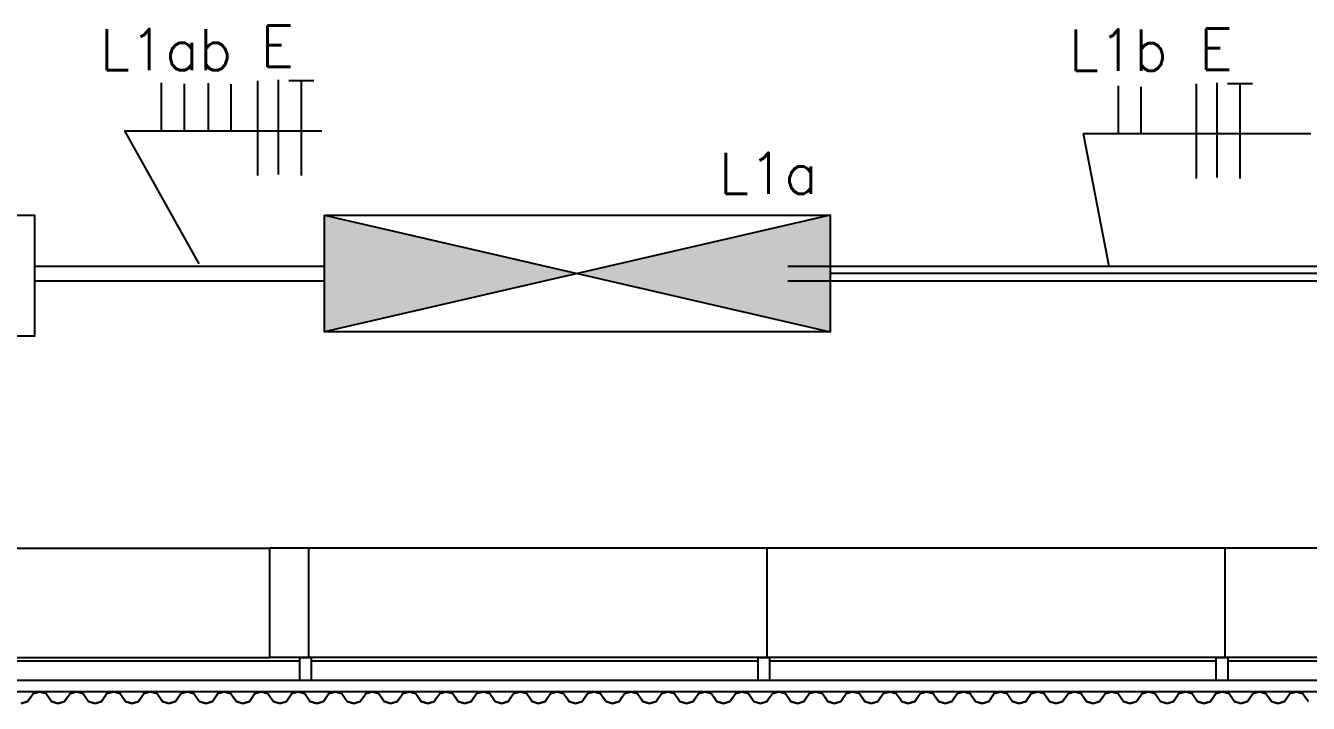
# Model space of a CAD drawing. Header units: millimetres. Extents: x 27525 to 1347740, y 16401 to 59429.
# Drawn here: x 644708 to 648067, y 22018 to 23792 of the extents above; entities that cross this region are included whole.
import ezdxf

# ---------------------------------------------------------------- set-up
doc = ezdxf.new("R2010")
doc.units = ezdxf.units.MM
for name, color, linetype in [('ARQUITETURA', 8, 'Continuous'), ('ELETRICA', 3, 'Continuous'), ('PERFILADO', 2, 'Continuous')]:
    doc.layers.add(name, color=color, linetype=linetype)
doc.styles.get("Standard").update_dxf_attribs({"font": 'romans.shx'})

# ---------------------------------------------------------------- blocks, each defined once
blk = doc.blocks.new('te')
at = {"layer": 'ARQUITETURA', "color": 4, "lineweight": -2}
for p, q in [((645596.8, 24561.6), (645531.3, 24561.6)), ((645564.1, 24561.6), (645564.1, 24314.2))]:
    blk.add_line(p, q, dxfattribs=at)

msp = doc.modelspace()

# ---------------------------------------------------------------- hatches: boundary and pattern name
at = {"layer": 'ELETRICA'}
h = msp.add_hatch(color=256, dxfattribs=at)
h.dxf.hatch_style = 1
h.paths.add_polyline_path([(645489.986, 23296.279), (645489.986, 22990.279), (646151.986, 23143.279)])
h.paths.add_polyline_path([(646813.986, 22990.279), (646813.986, 23296.279), (646151.986, 23143.279)])

# ---------------------------------------------------------------- linework, layer by layer
at = {"color": 0}
for p, q in [((644366.054, 22424.106), (645347.031, 22424.106)), ((644366.054, 22424.106), (645347.031, 22424.106)), ((645449.055, 22424.106), (645347.031, 22424.106)), ((645347.031, 22138.108), (645347.031, 22424.106)), ((645449.055, 22424.106), (645347.031, 22424.106)), ((645347.031, 22138.108), (645347.031, 22424.106)), ((645449.055, 22138.108), (645449.055, 22424.106)), ((646649.055, 22424.106), (645449.055, 22424.106)), ((645449.055, 22138.108), (645449.055, 22424.106)), ((645449.055, 22138.108), (645449.055, 22424.106)), ((646649.055, 22424.106), (645449.055, 22424.106)), ((645449.055, 22138.108), (645449.055, 22424.106)), ((646649.055, 22138.108), (646649.055, 22424.106)), ((646649.055, 22138.108), (646649.055, 22424.106)), ((646649.055, 22138.108), (646649.055, 22424.106)), ((647849.055, 22424.106), (646649.055, 22424.106)), ((646649.055, 22138.108), (646649.055, 22424.106)), ((647849.055, 22138.108), (647849.055, 22424.106)), ((647849.055, 22138.108), (647849.055, 22424.106)), ((647849.055, 22138.108), (647849.055, 22424.106)), ((647849.055, 22138.108), (647849.055, 22424.106)), ((649049.055, 22424.106), (647849.055, 22424.106)), ((644366.054, 22138.108), (645347.031, 22138.108)), ((645449.055, 22138.108), (645347.031, 22138.108)), ((645449.055, 22138.108), (645347.031, 22138.108)), ((645425.548, 22138.109), (645455.548, 22138.109)), ((645425.548, 22078.109), (645425.548, 22138.109)), ((645425.548, 22078.109), (645425.548, 22138.109)), ((645425.548, 22138.109), (645455.548, 22138.109)), ((646649.055, 22138.108), (645449.055, 22138.108)), ((646649.055, 22138.108), (645449.055, 22138.108)), ((645455.548, 22138.109), (645455.548, 22078.109)), ((645455.548, 22138.109), (645455.548, 22078.109)), ((646625.548, 22138.109), (646655.548, 22138.109)), ((646625.548, 22078.109), (646625.548, 22138.109)), ((646625.548, 22078.109), (646625.548, 22138.109)), ((646625.548, 22138.109), (646655.548, 22138.109)), ((647849.055, 22138.108), (646649.055, 22138.108)), ((647849.055, 22138.108), (646649.055, 22138.108)), ((646655.548, 22138.109), (646655.548, 22078.109)), ((646655.548, 22138.109), (646655.548, 22078.109)), ((647825.548, 22138.109), (647855.548, 22138.109)), ((647825.548, 22078.109), (647825.548, 22138.109)), ((647825.548, 22078.109), (647825.548, 22138.109)), ((647825.548, 22138.109), (647855.548, 22138.109)), ((649049.055, 22138.108), (647849.055, 22138.108)), ((649049.055, 22138.108), (647849.055, 22138.108)), ((647855.548, 22138.109), (647855.548, 22078.109)), ((647855.548, 22138.109), (647855.548, 22078.109)), ((645425.548, 22127.943), (644255.548, 22127.943)), ((645425.548, 22127.943), (644255.548, 22127.943)), ((646625.548, 22127.943), (645455.548, 22127.943)), ((646625.548, 22127.943), (645455.548, 22127.943)), ((647825.548, 22127.943), (646655.548, 22127.943)), ((647825.548, 22127.943), (646655.548, 22127.943)), ((649025.548, 22127.943), (647855.548, 22127.943)), ((649025.548, 22127.943), (647855.548, 22127.943)), ((645425.548, 22078.109), (644255.548, 22078.109)), ((645455.548, 22078.109), (645425.548, 22078.109)), ((645455.548, 22078.109), (645425.548, 22078.109)), ((646625.548, 22078.109), (645455.548, 22078.109)), ((646655.548, 22078.109), (646625.548, 22078.109)), ((646655.548, 22078.109), (646625.548, 22078.109)), ((647825.548, 22078.109), (646655.548, 22078.109)), ((647855.548, 22078.109), (647825.548, 22078.109)), ((647855.548, 22078.109), (647825.548, 22078.109)), ((649025.548, 22078.109), (647855.548, 22078.109)), ((650573.957, 22048.109), (641523.957, 22048.109)), ((644719.944, 22033.016), (644727.032, 22043.688)), ((644719.944, 22033.016), (644727.032, 22043.688)), ((644719.944, 22033.016), (644727.032, 22043.688)), ((644727.032, 22043.688), (644744.144, 22048.109)), ((644727.032, 22043.688), (644744.144, 22048.109)), ((644727.032, 22043.688), (644744.144, 22048.109)), ((644744.144, 22048.109), (644761.256, 22043.688)), ((644744.144, 22048.109), (644761.256, 22043.688)), ((644744.144, 22048.109), (644761.256, 22043.688)), ((644761.256, 22043.688), (644768.344, 22033.016)), ((644761.256, 22043.688), (644768.344, 22033.016)), ((644761.256, 22043.688), (644768.344, 22033.016)), ((644816.744, 22033.016), (644823.832, 22043.688)), ((644816.744, 22033.016), (644823.832, 22043.688)), ((644816.744, 22033.016), (644823.832, 22043.688)), ((644823.832, 22043.688), (644840.944, 22048.109)), ((644823.832, 22043.688), (644840.944, 22048.109)), ((644823.832, 22043.688), (644840.944, 22048.109)), ((644840.944, 22048.109), (644858.056, 22043.688)), ((644840.944, 22048.109), (644858.056, 22043.688)), ((644840.944, 22048.109), (644858.056, 22043.688)), ((644858.056, 22043.688), (644872.232, 22022.343)), ((644858.056, 22043.688), (644872.232, 22022.343)), ((644858.056, 22043.688), (644872.232, 22022.343)), ((644920.631, 22043.688), (644906.456, 22022.343)), ((644906.456, 22022.343), (644920.631, 22043.688)), ((644906.456, 22022.343), (644920.631, 22043.688)), ((644920.631, 22043.688), (644937.743, 22048.109)), ((644920.631, 22043.688), (644937.743, 22048.109)), ((644920.631, 22043.688), (644937.743, 22048.109)), ((644937.743, 22048.109), (644954.855, 22043.688)), ((644937.743, 22048.109), (644954.855, 22043.688)), ((644937.743, 22048.109), (644954.855, 22043.688)), ((644954.855, 22043.688), (644961.943, 22033.016)), ((644954.855, 22043.688), (644961.943, 22033.016)), ((644954.855, 22043.688), (644961.943, 22033.016)), ((645010.343, 22033.016), (645017.431, 22043.688)), ((645010.343, 22033.016), (645017.431, 22043.688)), ((645010.343, 22033.016), (645017.431, 22043.688)), ((645017.431, 22043.688), (645034.543, 22048.109)), ((645017.431, 22043.688), (645034.543, 22048.109)), ((645017.431, 22043.688), (645034.543, 22048.109)), ((645034.543, 22048.109), (645051.655, 22043.688)), ((645034.543, 22048.109), (645051.655, 22043.688)), ((645034.543, 22048.109), (645051.655, 22043.688)), ((645051.655, 22043.688), (645058.743, 22033.016)), ((645051.655, 22043.688), (645058.743, 22033.016)), ((645051.655, 22043.688), (645058.743, 22033.016)), ((645107.143, 22033.016), (645114.231, 22043.688)), ((645107.143, 22033.016), (645114.231, 22043.688)), ((645107.143, 22033.016), (645114.231, 22043.688)), ((645114.231, 22043.688), (645131.343, 22048.109)), ((645114.231, 22043.688), (645131.343, 22048.109)), ((645114.231, 22043.688), (645131.343, 22048.109)), ((645131.343, 22048.109), (645148.455, 22043.688)), ((645131.343, 22048.109), (645148.455, 22043.688)), ((645131.343, 22048.109), (645148.455, 22043.688)), ((645148.455, 22043.688), (645162.631, 22022.343)), ((645148.455, 22043.688), (645162.631, 22022.343)), ((645148.455, 22043.688), (645162.631, 22022.343)), ((645211.031, 22043.688), (645196.855, 22022.343)), ((645196.855, 22022.343), (645211.031, 22043.688)), ((645196.855, 22022.343), (645211.031, 22043.688)), ((645211.031, 22043.688), (645228.143, 22048.109)), ((645211.031, 22043.688), (645228.143, 22048.109)), ((645211.031, 22043.688), (645228.143, 22048.109)), ((645228.143, 22048.109), (645245.255, 22043.688)), ((645228.143, 22048.109), (645245.255, 22043.688)), ((645228.143, 22048.109), (645245.255, 22043.688)), ((645245.255, 22043.688), (645252.343, 22033.016)), ((645245.255, 22043.688), (645252.343, 22033.016)), ((645245.255, 22043.688), (645252.343, 22033.016)), ((645307.831, 22043.688), (645293.655, 22022.343)), ((645293.655, 22022.343), (645307.831, 22043.688)), ((645293.655, 22022.343), (645307.831, 22043.688)), ((645307.831, 22043.688), (645324.943, 22048.109)), ((645307.831, 22043.688), (645324.943, 22048.109)), ((645307.831, 22043.688), (645324.943, 22048.109)), ((645324.943, 22048.109), (645342.055, 22043.688)), ((645324.943, 22048.109), (645342.055, 22043.688)), ((645324.943, 22048.109), (645342.055, 22043.688)), ((645342.055, 22043.688), (645356.231, 22022.343)), ((645342.055, 22043.688), (645356.231, 22022.343)), ((645342.055, 22043.688), (645356.231, 22022.343)), ((645404.631, 22043.688), (645390.455, 22022.343)), ((645390.455, 22022.343), (645404.631, 22043.688)), ((645390.455, 22022.343), (645404.631, 22043.688)), ((645404.631, 22043.688), (645421.743, 22048.109)), ((645404.631, 22043.688), (645421.743, 22048.109)), ((645404.631, 22043.688), (645421.743, 22048.109)), ((645421.743, 22048.109), (645438.855, 22043.688)), ((645421.743, 22048.109), (645438.855, 22043.688)), ((645421.743, 22048.109), (645438.855, 22043.688)), ((645438.855, 22043.688), (645453.031, 22022.343)), ((645438.855, 22043.688), (645453.031, 22022.343)), ((645438.855, 22043.688), (645453.031, 22022.343)), ((645501.431, 22043.688), (645487.255, 22022.343)), ((645487.255, 22022.343), (645501.431, 22043.688)), ((645487.255, 22022.343), (645501.431, 22043.688)), ((645501.431, 22043.688), (645518.543, 22048.109)), ((645501.431, 22043.688), (645518.543, 22048.109)), ((645501.431, 22043.688), (645518.543, 22048.109)), ((645518.543, 22048.109), (645535.655, 22043.688)), ((645518.543, 22048.109), (645535.655, 22043.688)), ((645518.543, 22048.109), (645535.655, 22043.688)), ((645535.655, 22043.688), (645549.83, 22022.343)), ((645535.655, 22043.688), (645549.83, 22022.343)), ((645535.655, 22043.688), (645549.83, 22022.343)), ((645591.142, 22033.016), (645598.23, 22043.688)), ((645591.142, 22033.016), (645598.23, 22043.688)), ((645591.142, 22033.016), (645598.23, 22043.688)), ((645598.23, 22043.688), (645615.342, 22048.109)), ((645598.23, 22043.688), (645615.342, 22048.109)), ((645598.23, 22043.688), (645615.342, 22048.109)), ((645615.342, 22048.109), (645632.454, 22043.688)), ((645615.342, 22048.109), (645632.454, 22043.688)), ((645615.342, 22048.109), (645632.454, 22043.688)), ((645632.454, 22043.688), (645639.542, 22033.016)), ((645632.454, 22043.688), (645639.542, 22033.016)), ((645632.454, 22043.688), (645639.542, 22033.016)), ((645687.942, 22033.016), (645695.03, 22043.688)), ((645687.942, 22033.016), (645695.03, 22043.688)), ((645687.942, 22033.016), (645695.03, 22043.688)), ((645695.03, 22043.688), (645712.142, 22048.109)), ((645695.03, 22043.688), (645712.142, 22048.109)), ((645695.03, 22043.688), (645712.142, 22048.109)), ((645712.142, 22048.109), (645729.254, 22043.688)), ((645712.142, 22048.109), (645729.254, 22043.688)), ((645712.142, 22048.109), (645729.254, 22043.688)), ((645729.254, 22043.688), (645736.342, 22033.016)), ((645729.254, 22043.688), (645736.342, 22033.016)), ((645729.254, 22043.688), (645736.342, 22033.016)), ((645784.742, 22033.016), (645791.83, 22043.688)), ((645784.742, 22033.016), (645791.83, 22043.688)), ((645784.742, 22033.016), (645791.83, 22043.688)), ((645791.83, 22043.688), (645808.942, 22048.109)), ((645791.83, 22043.688), (645808.942, 22048.109)), ((645791.83, 22043.688), (645808.942, 22048.109)), ((645808.942, 22048.109), (645826.054, 22043.688)), ((645808.942, 22048.109), (645826.054, 22043.688)), ((645808.942, 22048.109), (645826.054, 22043.688)), ((645826.054, 22043.688), (645833.142, 22033.016)), ((645826.054, 22043.688), (645833.142, 22033.016)), ((645826.054, 22043.688), (645833.142, 22033.016)), ((645881.542, 22033.016), (645888.63, 22043.688)), ((645881.542, 22033.016), (645888.63, 22043.688)), ((645881.542, 22033.016), (645888.63, 22043.688)), ((645888.63, 22043.688), (645905.742, 22048.109)), ((645888.63, 22043.688), (645905.742, 22048.109)), ((645888.63, 22043.688), (645905.742, 22048.109)), ((645905.742, 22048.109), (645922.854, 22043.688)), ((645905.742, 22048.109), (645922.854, 22043.688)), ((645905.742, 22048.109), (645922.854, 22043.688)), ((645922.854, 22043.688), (645929.942, 22033.016)), ((645922.854, 22043.688), (645929.942, 22033.016)), ((645922.854, 22043.688), (645929.942, 22033.016)), ((645978.342, 22033.016), (645985.43, 22043.688)), ((645978.342, 22033.016), (645985.43, 22043.688)), ((645978.342, 22033.016), (645985.43, 22043.688)), ((645985.43, 22043.688), (646002.542, 22048.109)), ((645985.43, 22043.688), (646002.542, 22048.109)), ((645985.43, 22043.688), (646002.542, 22048.109)), ((646002.542, 22048.109), (646019.654, 22043.688)), ((646002.542, 22048.109), (646019.654, 22043.688)), ((646002.542, 22048.109), (646019.654, 22043.688)), ((646019.654, 22043.688), (646026.741, 22033.016)), ((646019.654, 22043.688), (646026.741, 22033.016)), ((646019.654, 22043.688), (646026.741, 22033.016)), ((646075.141, 22033.016), (646082.23, 22043.688)), ((646075.141, 22033.016), (646082.23, 22043.688)), ((646075.141, 22033.016), (646082.23, 22043.688)), ((646082.23, 22043.688), (646099.341, 22048.109)), ((646082.23, 22043.688), (646099.341, 22048.109)), ((646082.23, 22043.688), (646099.341, 22048.109)), ((646099.341, 22048.109), (646116.454, 22043.688)), ((646099.341, 22048.109), (646116.454, 22043.688)), ((646099.341, 22048.109), (646116.454, 22043.688)), ((646116.454, 22043.688), (646123.541, 22033.016)), ((646116.454, 22043.688), (646123.541, 22033.016)), ((646116.454, 22043.688), (646123.541, 22033.016)), ((646171.941, 22033.016), (646179.029, 22043.688)), ((646171.941, 22033.016), (646179.029, 22043.688)), ((646171.941, 22033.016), (646179.029, 22043.688)), ((646179.029, 22043.688), (646196.141, 22048.109)), ((646179.029, 22043.688), (646196.141, 22048.109)), ((646179.029, 22043.688), (646196.141, 22048.109)), ((646196.141, 22048.109), (646213.254, 22043.688)), ((646196.141, 22048.109), (646213.254, 22043.688)), ((646196.141, 22048.109), (646213.254, 22043.688)), ((646213.254, 22043.688), (646220.341, 22033.016)), ((646213.254, 22043.688), (646220.341, 22033.016)), ((646213.254, 22043.688), (646220.341, 22033.016)), ((646268.741, 22033.016), (646275.829, 22043.688)), ((646268.741, 22033.016), (646275.829, 22043.688)), ((646268.741, 22033.016), (646275.829, 22043.688)), ((646275.829, 22043.688), (646292.941, 22048.109)), ((646275.829, 22043.688), (646292.941, 22048.109)), ((646275.829, 22043.688), (646292.941, 22048.109)), ((646292.941, 22048.109), (646310.053, 22043.688)), ((646292.941, 22048.109), (646310.053, 22043.688)), ((646292.941, 22048.109), (646310.053, 22043.688)), ((646310.053, 22043.688), (646317.141, 22033.016)), ((646310.053, 22043.688), (646317.141, 22033.016)), ((646310.053, 22043.688), (646317.141, 22033.016)), ((646365.541, 22033.016), (646372.629, 22043.688)), ((646365.541, 22033.016), (646372.629, 22043.688)), ((646365.541, 22033.016), (646372.629, 22043.688)), ((646372.629, 22043.688), (646389.741, 22048.109)), ((646372.629, 22043.688), (646389.741, 22048.109)), ((646372.629, 22043.688), (646389.741, 22048.109)), ((646389.741, 22048.109), (646406.853, 22043.688)), ((646389.741, 22048.109), (646406.853, 22043.688)), ((646389.741, 22048.109), (646406.853, 22043.688)), ((646406.853, 22043.688), (646413.941, 22033.016)), ((646406.853, 22043.688), (646413.941, 22033.016)), ((646406.853, 22043.688), (646413.941, 22033.016)), ((646462.341, 22033.016), (646469.429, 22043.688)), ((646462.341, 22033.016), (646469.429, 22043.688)), ((646462.341, 22033.016), (646469.429, 22043.688)), ((646469.429, 22043.688), (646486.541, 22048.109)), ((646469.429, 22043.688), (646486.541, 22048.109)), ((646469.429, 22043.688), (646486.541, 22048.109)), ((646486.541, 22048.109), (646503.653, 22043.688)), ((646486.541, 22048.109), (646503.653, 22043.688)), ((646486.541, 22048.109), (646503.653, 22043.688)), ((646503.653, 22043.688), (646510.741, 22033.016)), ((646503.653, 22043.688), (646510.741, 22033.016)), ((646503.653, 22043.688), (646510.741, 22033.016)), ((646559.141, 22033.016), (646566.229, 22043.688)), ((646559.141, 22033.016), (646566.229, 22043.688)), ((646559.141, 22033.016), (646566.229, 22043.688)), ((646566.229, 22043.688), (646583.341, 22048.109)), ((646566.229, 22043.688), (646583.341, 22048.109)), ((646566.229, 22043.688), (646583.341, 22048.109)), ((646583.341, 22048.109), (646600.453, 22043.688)), ((646583.341, 22048.109), (646600.453, 22043.688)), ((646583.341, 22048.109), (646600.453, 22043.688)), ((646600.453, 22043.688), (646607.541, 22033.016)), ((646600.453, 22043.688), (646607.541, 22033.016)), ((646600.453, 22043.688), (646607.541, 22033.016)), ((646655.941, 22033.016), (646663.029, 22043.688)), ((646655.941, 22033.016), (646663.029, 22043.688)), ((646655.941, 22033.016), (646663.029, 22043.688)), ((646663.029, 22043.688), (646680.141, 22048.109)), ((646663.029, 22043.688), (646680.141, 22048.109)), ((646663.029, 22043.688), (646680.141, 22048.109)), ((646680.141, 22048.109), (646697.253, 22043.688)), ((646680.141, 22048.109), (646697.253, 22043.688)), ((646680.141, 22048.109), (646697.253, 22043.688)), ((646697.253, 22043.688), (646704.34, 22033.016)), ((646697.253, 22043.688), (646704.34, 22033.016)), ((646697.253, 22043.688), (646704.34, 22033.016)), ((646752.74, 22033.016), (646759.829, 22043.688)), ((646752.74, 22033.016), (646759.829, 22043.688)), ((646752.74, 22033.016), (646759.829, 22043.688)), ((646759.829, 22043.688), (646776.94, 22048.109)), ((646759.829, 22043.688), (646776.94, 22048.109)), ((646759.829, 22043.688), (646776.94, 22048.109)), ((646776.94, 22048.109), (646794.053, 22043.688)), ((646776.94, 22048.109), (646794.053, 22043.688)), ((646776.94, 22048.109), (646794.053, 22043.688)), ((646794.053, 22043.688), (646801.14, 22033.016)), ((646794.053, 22043.688), (646801.14, 22033.016)), ((646794.053, 22043.688), (646801.14, 22033.016)), ((646849.54, 22033.016), (646856.628, 22043.688)), ((646849.54, 22033.016), (646856.628, 22043.688)), ((646849.54, 22033.016), (646856.628, 22043.688)), ((646856.628, 22043.688), (646873.74, 22048.109)), ((646856.628, 22043.688), (646873.74, 22048.109)), ((646856.628, 22043.688), (646873.74, 22048.109)), ((646873.74, 22048.109), (646890.852, 22043.688)), ((646873.74, 22048.109), (646890.852, 22043.688)), ((646873.74, 22048.109), (646890.852, 22043.688)), ((646890.852, 22043.688), (646897.94, 22033.016)), ((646890.852, 22043.688), (646897.94, 22033.016)), ((646890.852, 22043.688), (646897.94, 22033.016)), ((646946.34, 22033.016), (646953.428, 22043.688)), ((646946.34, 22033.016), (646953.428, 22043.688)), ((646946.34, 22033.016), (646953.428, 22043.688)), ((646953.428, 22043.688), (646970.54, 22048.109)), ((646953.428, 22043.688), (646970.54, 22048.109)), ((646953.428, 22043.688), (646970.54, 22048.109)), ((646970.54, 22048.109), (646987.652, 22043.688)), ((646970.54, 22048.109), (646987.652, 22043.688)), ((646970.54, 22048.109), (646987.652, 22043.688)), ((646987.652, 22043.688), (646994.74, 22033.016)), ((646987.652, 22043.688), (646994.74, 22033.016)), ((646987.652, 22043.688), (646994.74, 22033.016)), ((647043.14, 22033.016), (647050.228, 22043.688)), ((647043.14, 22033.016), (647050.228, 22043.688)), ((647043.14, 22033.016), (647050.228, 22043.688)), ((647050.228, 22043.688), (647067.34, 22048.109)), ((647050.228, 22043.688), (647067.34, 22048.109)), ((647050.228, 22043.688), (647067.34, 22048.109)), ((647067.34, 22048.109), (647084.452, 22043.688)), ((647067.34, 22048.109), (647084.452, 22043.688)), ((647067.34, 22048.109), (647084.452, 22043.688)), ((647084.452, 22043.688), (647091.54, 22033.016)), ((647084.452, 22043.688), (647091.54, 22033.016)), ((647084.452, 22043.688), (647091.54, 22033.016)), ((647139.94, 22033.016), (647147.028, 22043.688)), ((647139.94, 22033.016), (647147.028, 22043.688)), ((647139.94, 22033.016), (647147.028, 22043.688)), ((647147.028, 22043.688), (647164.14, 22048.109)), ((647147.028, 22043.688), (647164.14, 22048.109)), ((647147.028, 22043.688), (647164.14, 22048.109)), ((647164.14, 22048.109), (647181.252, 22043.688)), ((647164.14, 22048.109), (647181.252, 22043.688)), ((647164.14, 22048.109), (647181.252, 22043.688)), ((647181.252, 22043.688), (647188.34, 22033.016)), ((647181.252, 22043.688), (647188.34, 22033.016)), ((647181.252, 22043.688), (647188.34, 22033.016)), ((647243.828, 22043.688), (647229.652, 22022.343)), ((647229.652, 22022.343), (647243.828, 22043.688)), ((647229.652, 22022.343), (647243.828, 22043.688)), ((647243.828, 22043.688), (647260.94, 22048.109)), ((647243.828, 22043.688), (647260.94, 22048.109)), ((647243.828, 22043.688), (647260.94, 22048.109)), ((647260.94, 22048.109), (647278.051, 22043.688)), ((647260.94, 22048.109), (647278.051, 22043.688)), ((647260.94, 22048.109), (647278.051, 22043.688)), ((647278.051, 22043.688), (647292.228, 22022.343)), ((647278.051, 22043.688), (647292.228, 22022.343)), ((647278.051, 22043.688), (647292.228, 22022.343)), ((647340.628, 22043.688), (647326.451, 22022.343)), ((647326.451, 22022.343), (647340.628, 22043.688)), ((647326.451, 22022.343), (647340.628, 22043.688)), ((647340.628, 22043.688), (647357.739, 22048.109)), ((647340.628, 22043.688), (647357.739, 22048.109)), ((647340.628, 22043.688), (647357.739, 22048.109)), ((647357.739, 22048.109), (647374.851, 22043.688)), ((647357.739, 22048.109), (647374.851, 22043.688)), ((647357.739, 22048.109), (647374.851, 22043.688)), ((647374.851, 22043.688), (647381.939, 22033.016)), ((647374.851, 22043.688), (647381.939, 22033.016)), ((647374.851, 22043.688), (647381.939, 22033.016)), ((647430.339, 22033.016), (647437.428, 22043.688)), ((647430.339, 22033.016), (647437.428, 22043.688)), ((647430.339, 22033.016), (647437.428, 22043.688)), ((647437.428, 22043.688), (647454.539, 22048.109)), ((647437.428, 22043.688), (647454.539, 22048.109)), ((647437.428, 22043.688), (647454.539, 22048.109)), ((647454.539, 22048.109), (647471.651, 22043.688)), ((647454.539, 22048.109), (647471.651, 22043.688)), ((647454.539, 22048.109), (647471.651, 22043.688)), ((647471.651, 22043.688), (647478.739, 22033.016)), ((647471.651, 22043.688), (647478.739, 22033.016)), ((647471.651, 22043.688), (647478.739, 22033.016)), ((647527.139, 22033.016), (647534.227, 22043.688)), ((647527.139, 22033.016), (647534.227, 22043.688)), ((647527.139, 22033.016), (647534.227, 22043.688)), ((647534.227, 22043.688), (647551.339, 22048.109)), ((647534.227, 22043.688), (647551.339, 22048.109)), ((647534.227, 22043.688), (647551.339, 22048.109)), ((647551.339, 22048.109), (647568.451, 22043.688)), ((647551.339, 22048.109), (647568.451, 22043.688)), ((647551.339, 22048.109), (647568.451, 22043.688)), ((647568.451, 22043.688), (647582.627, 22022.343)), ((647568.451, 22043.688), (647582.627, 22022.343)), ((647568.451, 22043.688), (647582.627, 22022.343)), ((647631.027, 22043.688), (647616.851, 22022.343)), ((647616.851, 22022.343), (647631.027, 22043.688)), ((647616.851, 22022.343), (647631.027, 22043.688)), ((647631.027, 22043.688), (647648.139, 22048.109)), ((647631.027, 22043.688), (647648.139, 22048.109)), ((647631.027, 22043.688), (647648.139, 22048.109)), ((647648.139, 22048.109), (647665.251, 22043.688)), ((647648.139, 22048.109), (647665.251, 22043.688)), ((647648.139, 22048.109), (647665.251, 22043.688)), ((647665.251, 22043.688), (647679.427, 22022.343)), ((647665.251, 22043.688), (647679.427, 22022.343)), ((647665.251, 22043.688), (647679.427, 22022.343)), ((647727.827, 22043.688), (647713.651, 22022.343)), ((647713.651, 22022.343), (647727.827, 22043.688)), ((647713.651, 22022.343), (647727.827, 22043.688)), ((647727.827, 22043.688), (647744.939, 22048.109)), ((647727.827, 22043.688), (647744.939, 22048.109)), ((647727.827, 22043.688), (647744.939, 22048.109)), ((647744.939, 22048.109), (647762.051, 22043.688)), ((647744.939, 22048.109), (647762.051, 22043.688)), ((647744.939, 22048.109), (647762.051, 22043.688)), ((647762.051, 22043.688), (647776.227, 22022.343)), ((647762.051, 22043.688), (647776.227, 22022.343)), ((647762.051, 22043.688), (647776.227, 22022.343)), ((647824.627, 22043.688), (647810.451, 22022.343)), ((647810.451, 22022.343), (647824.627, 22043.688)), ((647810.451, 22022.343), (647824.627, 22043.688)), ((647824.627, 22043.688), (647841.739, 22048.109)), ((647824.627, 22043.688), (647841.739, 22048.109)), ((647824.627, 22043.688), (647841.739, 22048.109)), ((647841.739, 22048.109), (647858.85, 22043.688)), ((647841.739, 22048.109), (647858.85, 22043.688)), ((647841.739, 22048.109), (647858.85, 22043.688)), ((647858.85, 22043.688), (647873.027, 22022.343)), ((647858.85, 22043.688), (647873.027, 22022.343)), ((647858.85, 22043.688), (647873.027, 22022.343)), ((647914.339, 22033.016), (647921.427, 22043.688)), ((647914.339, 22033.016), (647921.427, 22043.688)), ((647914.339, 22033.016), (647921.427, 22043.688)), ((647921.427, 22043.688), (647938.538, 22048.109)), ((647921.427, 22043.688), (647938.538, 22048.109)), ((647921.427, 22043.688), (647938.538, 22048.109)), ((647938.538, 22048.109), (647955.65, 22043.688)), ((647938.538, 22048.109), (647955.65, 22043.688)), ((647938.538, 22048.109), (647955.65, 22043.688)), ((647955.65, 22043.688), (647962.738, 22033.016)), ((647955.65, 22043.688), (647962.738, 22033.016)), ((647955.65, 22043.688), (647962.738, 22033.016)), ((648011.139, 22033.016), (648018.227, 22043.688)), ((648011.139, 22033.016), (648018.227, 22043.688)), ((648011.139, 22033.016), (648018.227, 22043.688)), ((648018.227, 22043.688), (648035.339, 22048.109)), ((648018.227, 22043.688), (648035.339, 22048.109)), ((648018.227, 22043.688), (648035.339, 22048.109)), ((648035.339, 22048.109), (648052.45, 22043.688)), ((648035.339, 22048.109), (648052.45, 22043.688)), ((648035.339, 22048.109), (648052.45, 22043.688)), ((648052.45, 22043.688), (648059.538, 22033.016)), ((648052.45, 22043.688), (648059.538, 22033.016)), ((648052.45, 22043.688), (648059.538, 22033.016)), ((644695.744, 22017.922), (644712.856, 22022.343)), ((644712.856, 22022.343), (644695.744, 22017.922)), ((644695.744, 22017.922), (644712.856, 22022.343)), ((644712.856, 22022.343), (644719.944, 22033.016)), ((644719.944, 22033.016), (644712.856, 22022.343)), ((644712.856, 22022.343), (644719.944, 22033.016)), ((644775.432, 22022.343), (644768.344, 22033.016)), ((644768.344, 22033.016), (644775.432, 22022.343)), ((644768.344, 22033.016), (644775.432, 22022.343)), ((644775.432, 22022.343), (644792.544, 22017.922)), ((644792.544, 22017.922), (644775.432, 22022.343)), ((644775.432, 22022.343), (644792.544, 22017.922)), ((644792.544, 22017.922), (644809.656, 22022.343)), ((644809.656, 22022.343), (644792.544, 22017.922)), ((644792.544, 22017.922), (644809.656, 22022.343)), ((644809.656, 22022.343), (644816.744, 22033.016)), ((644816.744, 22033.016), (644809.656, 22022.343)), ((644809.656, 22022.343), (644816.744, 22033.016)), ((644872.232, 22022.343), (644889.344, 22017.922)), ((644889.344, 22017.922), (644872.232, 22022.343)), ((644872.232, 22022.343), (644889.344, 22017.922)), ((644889.344, 22017.922), (644906.456, 22022.343)), ((644906.456, 22022.343), (644889.344, 22017.922)), ((644889.344, 22017.922), (644906.456, 22022.343)), ((644969.031, 22022.343), (644961.943, 22033.016)), ((644961.943, 22033.016), (644969.031, 22022.343)), ((644961.943, 22033.016), (644969.031, 22022.343)), ((644969.031, 22022.343), (644986.143, 22017.922)), ((644986.143, 22017.922), (644969.031, 22022.343)), ((644969.031, 22022.343), (644986.143, 22017.922)), ((644986.143, 22017.922), (645003.255, 22022.343)), ((645003.255, 22022.343), (644986.143, 22017.922)), ((644986.143, 22017.922), (645003.255, 22022.343)), ((645003.255, 22022.343), (645010.343, 22033.016)), ((645010.343, 22033.016), (645003.255, 22022.343)), ((645003.255, 22022.343), (645010.343, 22033.016)), ((645065.831, 22022.343), (645058.743, 22033.016)), ((645058.743, 22033.016), (645065.831, 22022.343)), ((645058.743, 22033.016), (645065.831, 22022.343)), ((645065.831, 22022.343), (645082.943, 22017.922)), ((645082.943, 22017.922), (645065.831, 22022.343)), ((645065.831, 22022.343), (645082.943, 22017.922)), ((645082.943, 22017.922), (645100.055, 22022.343)), ((645100.055, 22022.343), (645082.943, 22017.922)), ((645082.943, 22017.922), (645100.055, 22022.343)), ((645100.055, 22022.343), (645107.143, 22033.016)), ((645107.143, 22033.016), (645100.055, 22022.343)), ((645100.055, 22022.343), (645107.143, 22033.016)), ((645162.631, 22022.343), (645179.743, 22017.922)), ((645179.743, 22017.922), (645162.631, 22022.343)), ((645162.631, 22022.343), (645179.743, 22017.922)), ((645179.743, 22017.922), (645196.855, 22022.343)), ((645196.855, 22022.343), (645179.743, 22017.922)), ((645179.743, 22017.922), (645196.855, 22022.343)), ((645259.431, 22022.343), (645252.343, 22033.016)), ((645252.343, 22033.016), (645259.431, 22022.343)), ((645252.343, 22033.016), (645259.431, 22022.343)), ((645259.431, 22022.343), (645276.543, 22017.922)), ((645276.543, 22017.922), (645259.431, 22022.343)), ((645259.431, 22022.343), (645276.543, 22017.922)), ((645276.543, 22017.922), (645293.655, 22022.343)), ((645293.655, 22022.343), (645276.543, 22017.922)), ((645276.543, 22017.922), (645293.655, 22022.343)), ((645356.231, 22022.343), (645373.343, 22017.922)), ((645373.343, 22017.922), (645356.231, 22022.343)), ((645356.231, 22022.343), (645373.343, 22017.922)), ((645373.343, 22017.922), (645390.455, 22022.343)), ((645390.455, 22022.343), (645373.343, 22017.922)), ((645373.343, 22017.922), (645390.455, 22022.343)), ((645453.031, 22022.343), (645470.143, 22017.922)), ((645470.143, 22017.922), (645453.031, 22022.343)), ((645453.031, 22022.343), (645470.143, 22017.922)), ((645470.143, 22017.922), (645487.255, 22022.343)), ((645487.255, 22022.343), (645470.143, 22017.922)), ((645470.143, 22017.922), (645487.255, 22022.343)), ((645549.83, 22022.343), (645566.942, 22017.922)), ((645566.942, 22017.922), (645549.83, 22022.343)), ((645549.83, 22022.343), (645566.942, 22017.922)), ((645566.942, 22017.922), (645584.054, 22022.343)), ((645584.054, 22022.343), (645566.942, 22017.922)), ((645566.942, 22017.922), (645584.054, 22022.343)), ((645584.054, 22022.343), (645591.142, 22033.016)), ((645591.142, 22033.016), (645584.054, 22022.343)), ((645584.054, 22022.343), (645591.142, 22033.016)), ((645646.63, 22022.343), (645639.542, 22033.016)), ((645639.542, 22033.016), (645646.63, 22022.343)), ((645639.542, 22033.016), (645646.63, 22022.343)), ((645646.63, 22022.343), (645663.742, 22017.922)), ((645663.742, 22017.922), (645646.63, 22022.343)), ((645646.63, 22022.343), (645663.742, 22017.922)), ((645663.742, 22017.922), (645680.854, 22022.343)), ((645680.854, 22022.343), (645663.742, 22017.922)), ((645663.742, 22017.922), (645680.854, 22022.343)), ((645680.854, 22022.343), (645687.942, 22033.016)), ((645687.942, 22033.016), (645680.854, 22022.343)), ((645680.854, 22022.343), (645687.942, 22033.016)), ((645743.43, 22022.343), (645736.342, 22033.016)), ((645736.342, 22033.016), (645743.43, 22022.343)), ((645736.342, 22033.016), (645743.43, 22022.343)), ((645743.43, 22022.343), (645760.542, 22017.922)), ((645760.542, 22017.922), (645743.43, 22022.343)), ((645743.43, 22022.343), (645760.542, 22017.922)), ((645760.542, 22017.922), (645777.654, 22022.343)), ((645777.654, 22022.343), (645760.542, 22017.922)), ((645760.542, 22017.922), (645777.654, 22022.343)), ((645777.654, 22022.343), (645784.742, 22033.016)), ((645784.742, 22033.016), (645777.654, 22022.343)), ((645777.654, 22022.343), (645784.742, 22033.016)), ((645840.23, 22022.343), (645833.142, 22033.016)), ((645833.142, 22033.016), (645840.23, 22022.343)), ((645833.142, 22033.016), (645840.23, 22022.343)), ((645840.23, 22022.343), (645857.342, 22017.922)), ((645857.342, 22017.922), (645840.23, 22022.343)), ((645840.23, 22022.343), (645857.342, 22017.922)), ((645857.342, 22017.922), (645874.454, 22022.343)), ((645874.454, 22022.343), (645857.342, 22017.922)), ((645857.342, 22017.922), (645874.454, 22022.343)), ((645874.454, 22022.343), (645881.542, 22033.016)), ((645881.542, 22033.016), (645874.454, 22022.343)), ((645874.454, 22022.343), (645881.542, 22033.016)), ((645937.03, 22022.343), (645929.942, 22033.016)), ((645929.942, 22033.016), (645937.03, 22022.343)), ((645929.942, 22033.016), (645937.03, 22022.343)), ((645937.03, 22022.343), (645954.142, 22017.922)), ((645954.142, 22017.922), (645937.03, 22022.343)), ((645937.03, 22022.343), (645954.142, 22017.922)), ((645954.142, 22017.922), (645971.254, 22022.343)), ((645971.254, 22022.343), (645954.142, 22017.922)), ((645954.142, 22017.922), (645971.254, 22022.343)), ((645971.254, 22022.343), (645978.342, 22033.016)), ((645978.342, 22033.016), (645971.254, 22022.343)), ((645971.254, 22022.343), (645978.342, 22033.016)), ((646033.83, 22022.343), (646026.741, 22033.016)), ((646026.741, 22033.016), (646033.83, 22022.343)), ((646026.741, 22033.016), (646033.83, 22022.343)), ((646033.83, 22022.343), (646050.942, 22017.922)), ((646050.942, 22017.922), (646033.83, 22022.343)), ((646033.83, 22022.343), (646050.942, 22017.922)), ((646050.942, 22017.922), (646068.054, 22022.343)), ((646068.054, 22022.343), (646050.942, 22017.922)), ((646050.942, 22017.922), (646068.054, 22022.343)), ((646068.054, 22022.343), (646075.141, 22033.016)), ((646075.141, 22033.016), (646068.054, 22022.343)), ((646068.054, 22022.343), (646075.141, 22033.016)), ((646130.63, 22022.343), (646123.541, 22033.016)), ((646123.541, 22033.016), (646130.63, 22022.343)), ((646123.541, 22033.016), (646130.63, 22022.343)), ((646130.63, 22022.343), (646147.741, 22017.922)), ((646147.741, 22017.922), (646130.63, 22022.343)), ((646130.63, 22022.343), (646147.741, 22017.922)), ((646147.741, 22017.922), (646164.854, 22022.343)), ((646164.854, 22022.343), (646147.741, 22017.922)), ((646147.741, 22017.922), (646164.854, 22022.343)), ((646164.854, 22022.343), (646171.941, 22033.016)), ((646171.941, 22033.016), (646164.854, 22022.343)), ((646164.854, 22022.343), (646171.941, 22033.016)), ((646227.429, 22022.343), (646220.341, 22033.016)), ((646220.341, 22033.016), (646227.429, 22022.343)), ((646220.341, 22033.016), (646227.429, 22022.343)), ((646227.429, 22022.343), (646244.541, 22017.922)), ((646244.541, 22017.922), (646227.429, 22022.343)), ((646227.429, 22022.343), (646244.541, 22017.922)), ((646244.541, 22017.922), (646261.653, 22022.343)), ((646261.653, 22022.343), (646244.541, 22017.922)), ((646244.541, 22017.922), (646261.653, 22022.343)), ((646261.653, 22022.343), (646268.741, 22033.016)), ((646268.741, 22033.016), (646261.653, 22022.343)), ((646261.653, 22022.343), (646268.741, 22033.016)), ((646324.229, 22022.343), (646317.141, 22033.016)), ((646317.141, 22033.016), (646324.229, 22022.343)), ((646317.141, 22033.016), (646324.229, 22022.343)), ((646324.229, 22022.343), (646341.341, 22017.922)), ((646341.341, 22017.922), (646324.229, 22022.343)), ((646324.229, 22022.343), (646341.341, 22017.922)), ((646341.341, 22017.922), (646358.453, 22022.343)), ((646358.453, 22022.343), (646341.341, 22017.922)), ((646341.341, 22017.922), (646358.453, 22022.343)), ((646358.453, 22022.343), (646365.541, 22033.016)), ((646365.541, 22033.016), (646358.453, 22022.343)), ((646358.453, 22022.343), (646365.541, 22033.016)), ((646421.029, 22022.343), (646413.941, 22033.016)), ((646413.941, 22033.016), (646421.029, 22022.343)), ((646413.941, 22033.016), (646421.029, 22022.343)), ((646421.029, 22022.343), (646438.141, 22017.922)), ((646438.141, 22017.922), (646421.029, 22022.343)), ((646421.029, 22022.343), (646438.141, 22017.922)), ((646438.141, 22017.922), (646455.253, 22022.343)), ((646455.253, 22022.343), (646438.141, 22017.922)), ((646438.141, 22017.922), (646455.253, 22022.343)), ((646455.253, 22022.343), (646462.341, 22033.016)), ((646462.341, 22033.016), (646455.253, 22022.343)), ((646455.253, 22022.343), (646462.341, 22033.016)), ((646517.829, 22022.343), (646510.741, 22033.016)), ((646510.741, 22033.016), (646517.829, 22022.343)), ((646510.741, 22033.016), (646517.829, 22022.343)), ((646517.829, 22022.343), (646534.941, 22017.922)), ((646534.941, 22017.922), (646517.829, 22022.343)), ((646517.829, 22022.343), (646534.941, 22017.922)), ((646534.941, 22017.922), (646552.053, 22022.343)), ((646552.053, 22022.343), (646534.941, 22017.922)), ((646534.941, 22017.922), (646552.053, 22022.343)), ((646552.053, 22022.343), (646559.141, 22033.016)), ((646559.141, 22033.016), (646552.053, 22022.343)), ((646552.053, 22022.343), (646559.141, 22033.016)), ((646614.629, 22022.343), (646607.541, 22033.016)), ((646607.541, 22033.016), (646614.629, 22022.343)), ((646607.541, 22033.016), (646614.629, 22022.343)), ((646614.629, 22022.343), (646631.741, 22017.922)), ((646631.741, 22017.922), (646614.629, 22022.343)), ((646614.629, 22022.343), (646631.741, 22017.922)), ((646631.741, 22017.922), (646648.853, 22022.343)), ((646648.853, 22022.343), (646631.741, 22017.922)), ((646631.741, 22017.922), (646648.853, 22022.343)), ((646648.853, 22022.343), (646655.941, 22033.016)), ((646655.941, 22033.016), (646648.853, 22022.343)), ((646648.853, 22022.343), (646655.941, 22033.016)), ((646711.429, 22022.343), (646704.34, 22033.016)), ((646704.34, 22033.016), (646711.429, 22022.343)), ((646704.34, 22033.016), (646711.429, 22022.343)), ((646711.429, 22022.343), (646728.54, 22017.922)), ((646728.54, 22017.922), (646711.429, 22022.343)), ((646711.429, 22022.343), (646728.54, 22017.922)), ((646728.54, 22017.922), (646745.653, 22022.343)), ((646745.653, 22022.343), (646728.54, 22017.922)), ((646728.54, 22017.922), (646745.653, 22022.343)), ((646745.653, 22022.343), (646752.74, 22033.016)), ((646752.74, 22033.016), (646745.653, 22022.343)), ((646745.653, 22022.343), (646752.74, 22033.016)), ((646808.229, 22022.343), (646801.14, 22033.016)), ((646801.14, 22033.016), (646808.229, 22022.343)), ((646801.14, 22033.016), (646808.229, 22022.343)), ((646808.229, 22022.343), (646825.34, 22017.922)), ((646825.34, 22017.922), (646808.229, 22022.343)), ((646808.229, 22022.343), (646825.34, 22017.922)), ((646825.34, 22017.922), (646842.453, 22022.343)), ((646842.453, 22022.343), (646825.34, 22017.922)), ((646825.34, 22017.922), (646842.453, 22022.343)), ((646842.453, 22022.343), (646849.54, 22033.016)), ((646849.54, 22033.016), (646842.453, 22022.343)), ((646842.453, 22022.343), (646849.54, 22033.016)), ((646905.028, 22022.343), (646897.94, 22033.016)), ((646897.94, 22033.016), (646905.028, 22022.343)), ((646897.94, 22033.016), (646905.028, 22022.343)), ((646905.028, 22022.343), (646922.14, 22017.922)), ((646922.14, 22017.922), (646905.028, 22022.343)), ((646905.028, 22022.343), (646922.14, 22017.922)), ((646922.14, 22017.922), (646939.252, 22022.343)), ((646939.252, 22022.343), (646922.14, 22017.922)), ((646922.14, 22017.922), (646939.252, 22022.343)), ((646939.252, 22022.343), (646946.34, 22033.016)), ((646946.34, 22033.016), (646939.252, 22022.343)), ((646939.252, 22022.343), (646946.34, 22033.016)), ((647001.828, 22022.343), (646994.74, 22033.016)), ((646994.74, 22033.016), (647001.828, 22022.343)), ((646994.74, 22033.016), (647001.828, 22022.343)), ((647001.828, 22022.343), (647018.94, 22017.922)), ((647018.94, 22017.922), (647001.828, 22022.343)), ((647001.828, 22022.343), (647018.94, 22017.922)), ((647018.94, 22017.922), (647036.052, 22022.343)), ((647036.052, 22022.343), (647018.94, 22017.922)), ((647018.94, 22017.922), (647036.052, 22022.343)), ((647036.052, 22022.343), (647043.14, 22033.016)), ((647043.14, 22033.016), (647036.052, 22022.343)), ((647036.052, 22022.343), (647043.14, 22033.016)), ((647098.628, 22022.343), (647091.54, 22033.016)), ((647091.54, 22033.016), (647098.628, 22022.343)), ((647091.54, 22033.016), (647098.628, 22022.343)), ((647098.628, 22022.343), (647115.74, 22017.922)), ((647115.74, 22017.922), (647098.628, 22022.343)), ((647098.628, 22022.343), (647115.74, 22017.922)), ((647115.74, 22017.922), (647132.852, 22022.343)), ((647132.852, 22022.343), (647115.74, 22017.922)), ((647115.74, 22017.922), (647132.852, 22022.343)), ((647132.852, 22022.343), (647139.94, 22033.016)), ((647139.94, 22033.016), (647132.852, 22022.343)), ((647132.852, 22022.343), (647139.94, 22033.016)), ((647195.428, 22022.343), (647188.34, 22033.016)), ((647188.34, 22033.016), (647195.428, 22022.343)), ((647188.34, 22033.016), (647195.428, 22022.343)), ((647195.428, 22022.343), (647212.54, 22017.922)), ((647212.54, 22017.922), (647195.428, 22022.343)), ((647195.428, 22022.343), (647212.54, 22017.922)), ((647212.54, 22017.922), (647229.652, 22022.343)), ((647229.652, 22022.343), (647212.54, 22017.922)), ((647212.54, 22017.922), (647229.652, 22022.343)), ((647292.228, 22022.343), (647309.339, 22017.922)), ((647309.339, 22017.922), (647292.228, 22022.343)), ((647292.228, 22022.343), (647309.339, 22017.922)), ((647309.339, 22017.922), (647326.451, 22022.343)), ((647326.451, 22022.343), (647309.339, 22017.922)), ((647309.339, 22017.922), (647326.451, 22022.343)), ((647389.028, 22022.343), (647381.939, 22033.016)), ((647381.939, 22033.016), (647389.028, 22022.343)), ((647381.939, 22033.016), (647389.028, 22022.343)), ((647389.028, 22022.343), (647406.139, 22017.922)), ((647406.139, 22017.922), (647389.028, 22022.343)), ((647389.028, 22022.343), (647406.139, 22017.922)), ((647406.139, 22017.922), (647423.251, 22022.343)), ((647423.251, 22022.343), (647406.139, 22017.922)), ((647406.139, 22017.922), (647423.251, 22022.343)), ((647423.251, 22022.343), (647430.339, 22033.016)), ((647430.339, 22033.016), (647423.251, 22022.343)), ((647423.251, 22022.343), (647430.339, 22033.016)), ((647485.828, 22022.343), (647478.739, 22033.016)), ((647478.739, 22033.016), (647485.828, 22022.343)), ((647478.739, 22033.016), (647485.828, 22022.343)), ((647485.828, 22022.343), (647502.939, 22017.922)), ((647502.939, 22017.922), (647485.828, 22022.343)), ((647485.828, 22022.343), (647502.939, 22017.922)), ((647502.939, 22017.922), (647520.051, 22022.343)), ((647520.051, 22022.343), (647502.939, 22017.922)), ((647502.939, 22017.922), (647520.051, 22022.343)), ((647520.051, 22022.343), (647527.139, 22033.016)), ((647527.139, 22033.016), (647520.051, 22022.343)), ((647520.051, 22022.343), (647527.139, 22033.016)), ((647582.627, 22022.343), (647599.739, 22017.922)), ((647599.739, 22017.922), (647582.627, 22022.343)), ((647582.627, 22022.343), (647599.739, 22017.922)), ((647599.739, 22017.922), (647616.851, 22022.343)), ((647616.851, 22022.343), (647599.739, 22017.922)), ((647599.739, 22017.922), (647616.851, 22022.343)), ((647679.427, 22022.343), (647696.539, 22017.922)), ((647696.539, 22017.922), (647679.427, 22022.343)), ((647679.427, 22022.343), (647696.539, 22017.922)), ((647696.539, 22017.922), (647713.651, 22022.343)), ((647713.651, 22022.343), (647696.539, 22017.922)), ((647696.539, 22017.922), (647713.651, 22022.343)), ((647776.227, 22022.343), (647793.339, 22017.922)), ((647793.339, 22017.922), (647776.227, 22022.343)), ((647776.227, 22022.343), (647793.339, 22017.922)), ((647793.339, 22017.922), (647810.451, 22022.343)), ((647810.451, 22022.343), (647793.339, 22017.922)), ((647793.339, 22017.922), (647810.451, 22022.343)), ((647873.027, 22022.343), (647890.139, 22017.922)), ((647890.139, 22017.922), (647873.027, 22022.343)), ((647873.027, 22022.343), (647890.139, 22017.922)), ((647890.139, 22017.922), (647907.25, 22022.343)), ((647907.25, 22022.343), (647890.139, 22017.922)), ((647890.139, 22017.922), (647907.25, 22022.343)), ((647907.25, 22022.343), (647914.339, 22033.016)), ((647914.339, 22033.016), (647907.25, 22022.343)), ((647907.25, 22022.343), (647914.339, 22033.016)), ((647969.827, 22022.343), (647962.738, 22033.016)), ((647962.738, 22033.016), (647969.827, 22022.343)), ((647962.738, 22033.016), (647969.827, 22022.343)), ((647969.827, 22022.343), (647986.939, 22017.922)), ((647986.939, 22017.922), (647969.827, 22022.343)), ((647969.827, 22022.343), (647986.939, 22017.922)), ((647986.939, 22017.922), (648004.05, 22022.343)), ((648004.05, 22022.343), (647986.939, 22017.922)), ((647986.939, 22017.922), (648004.05, 22022.343)), ((648004.05, 22022.343), (648011.139, 22033.016)), ((648011.139, 22033.016), (648004.05, 22022.343)), ((648004.05, 22022.343), (648011.139, 22033.016)), ((648066.627, 22022.343), (648059.538, 22033.016)), ((648059.538, 22033.016), (648066.627, 22022.343)), ((648059.538, 22033.016), (648066.627, 22022.343))]:
    msp.add_line(p, q, dxfattribs=at)
at = {"layer": 'ARQUITETURA', "color": 4, "lineweight": -2, "ltscale": 1.3}
for p, q in [((645314.919, 23647.572), (645314.919, 23400.172)), ((645369.166, 23650.032), (645369.166, 23402.632)), ((645062.918, 23642.652), (645062.918, 23518.952)), ((645122.437, 23640.192), (645122.437, 23516.492)), ((645185.15, 23641.422), (645185.15, 23517.722)), ((645244.669, 23638.962), (645244.669, 23515.262)), ((647568.329, 23634.778), (647568.329, 23511.078)), ((647627.848, 23632.318), (647627.848, 23508.618)), ((647772.989, 23639.698), (647772.989, 23392.298)), ((647827.235, 23642.158), (647827.235, 23394.758))]:
    msp.add_line(p, q, dxfattribs=at)
at = {"layer": 'ELETRICA'}
for p, q in [((645489.986, 23296.279), (646813.986, 22990.279)), ((646813.986, 23296.279), (645489.986, 22990.279))]:
    msp.add_line(p, q, dxfattribs=at)
for points in [[(644567.339, 23296.251), (644731.099, 23296.251), (644731.099, 22979.44), (644567.339, 22979.44)], [(645489.986, 23296.279), (646813.986, 23296.279), (646813.986, 22990.279), (645489.986, 22990.279)]]:
    msp.add_lwpolyline(points, close=True, dxfattribs=at)
at = {"layer": 'PERFILADO', "color": 1, "lineweight": -2, "ltscale": 1.3}
for p, q in [((644966.76, 23516.492), (645482.816, 23516.492)), ((644966.76, 23516.492), (645161.044, 23168.923)), ((647476.562, 23509.848), (647846.377, 23509.848)), ((647476.562, 23509.848), (647544.224, 23162.279)), ((647809.999, 23509.848), (648073.203, 23509.848)), ((648384.99, 23143.279), (646813.986, 23143.279))]:
    msp.add_line(p, q, dxfattribs=at)
at = {"layer": 'PERFILADO'}
for p, q in [((644731.099, 23162.279), (645489.986, 23162.279)), ((646703.457, 23162.279), (648384.99, 23162.279)), ((644731.099, 23124.279), (645489.986, 23124.279)), ((646703.457, 23124.279), (648384.99, 23124.279))]:
    msp.add_line(p, q, dxfattribs=at)

# ---------------------------------------------------------------- block references
at = {"layer": 'PERFILADO', "color": 1, "lineweight": -2}
for p in [(-134.879, -914.045), (2323.191, -921.919)]:
    msp.add_blockref('te', p, dxfattribs=at)

# ---------------------------------------------------------------- texts
at = {"layer": 'ELETRICA'}
for s, p in [('L1ab', (644901.874, 23675.312)), ('E', (645322.36, 23684.257)), ('L1b', (647439.321, 23674.301)), ('E', (647780.429, 23676.383)), ('L1a', (646523.012, 23351.605))]:
    msp.add_text(s, height=108, dxfattribs=at).set_placement(p)

doc.saveas('drawing.dxf')
